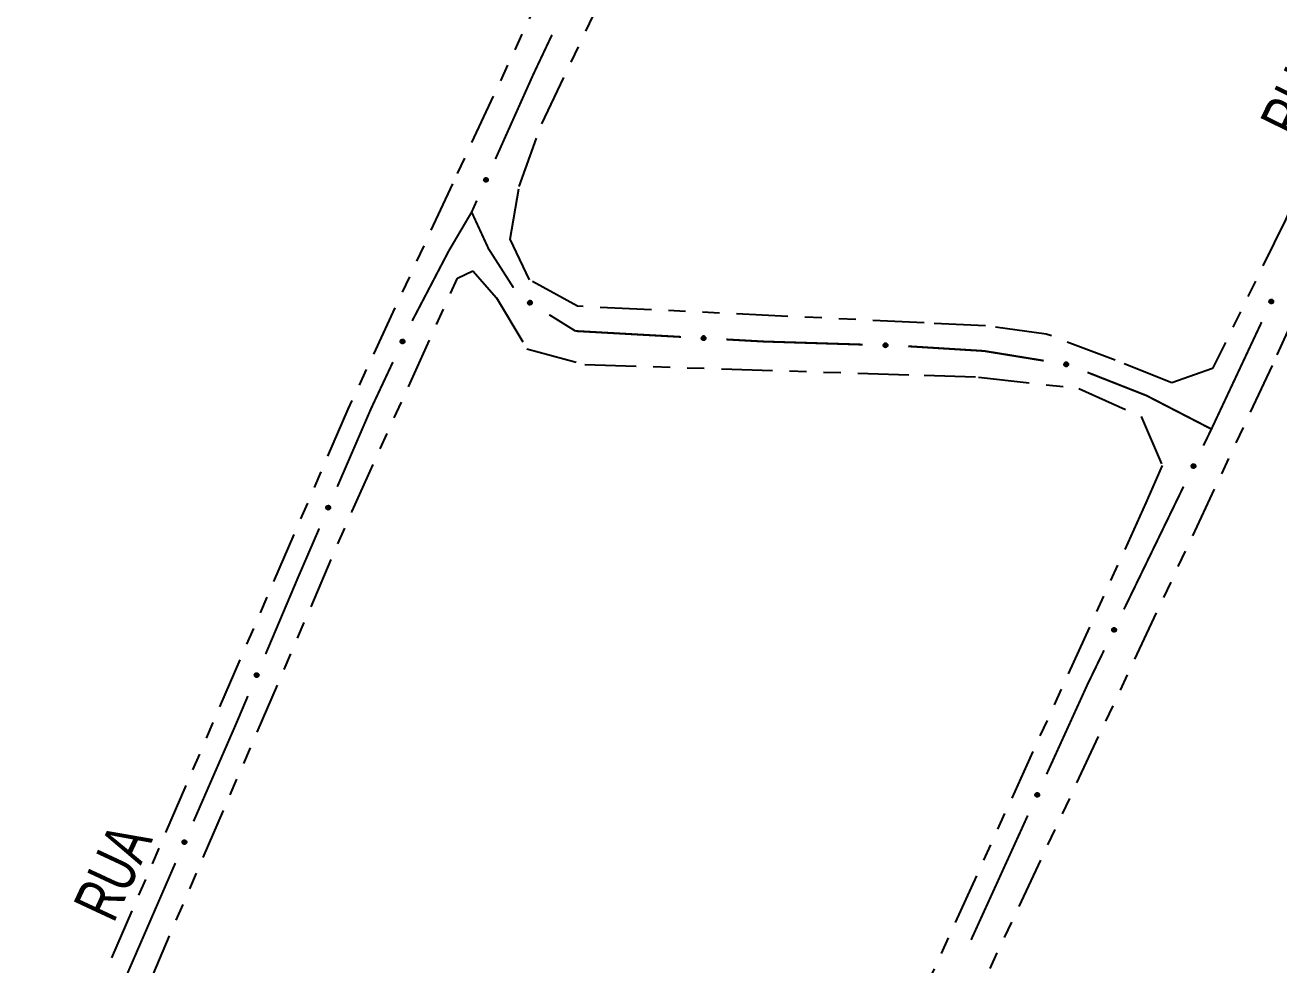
# Model space of a CAD drawing. Extents: x 203665 to 205970, y 4870865 to 4873745.
# Drawn here: x 204326.1 to 204436.3, y 4872309.4 to 4872392 of the extents above; entities that cross this region are included whole.
import ezdxf

# ---------------------------------------------------------------- set-up
doc = ezdxf.new("R2010")
doc.units = 0
doc.header["$LTSCALE"] = 1.5
doc.header["$MEASUREMENT"] = 0
doc.linetypes.add('TRACO_25', pattern=[8, 3, -1, 1, -1, 1, -1])
for name, color, linetype in [('SV-EIXO-RUA-N-PAV', 6, 'CONTINUOUS'), ('SV-RUA-NAO-PAV', 7, 'CONTINUOUS'), ('SV-TXT-RUA-N-PAV', 7, 'CONTINUOUS')]:
    doc.layers.add(name, color=color, linetype=linetype)
doc.styles.add('ARIAL', font='ARIAL.SHX')

msp = doc.modelspace()

# ---------------------------------------------------------------- linework, layer by layer
at = {"layer": 'SV-EIXO-RUA-N-PAV', "const_width": 0.18}
for points in [[(204370.739001, 4872387.697124), (204372.374684, 4872391.155912)], [(204367.397908, 4872380.237196), (204370.6679, 4872387.538371)], [(204370.6679, 4872387.538371), (204370.739001, 4872387.697124)], [(204365.311579, 4872375.578879), (204365.762913, 4872376.586608)], [(204364.856503, 4872374.807261), (204365.311579, 4872375.578879)], [(204365.569161, 4872375.020786), (204365.311579, 4872375.578879)], [(204363.31011, 4872372.185226), (204364.856503, 4872374.807261)], [(204366.795797, 4872372.363075), (204365.569161, 4872375.020786)], [(204362.867042, 4872371.338184), (204363.31011, 4872372.185226)], [(204366.83508, 4872372.301694), (204366.795797, 4872372.363075)], [(204368.991295, 4872368.932609), (204366.83508, 4872372.301694)], [(204360.132975, 4872366.111291), (204362.867042, 4872371.338184)], [(204360.089926, 4872366.019674), (204360.132975, 4872366.111291)], [(204374.436824, 4872365.126972), (204372.132534, 4872366.561056)], [(204434.589003, 4872365.541814), (204430.51318, 4872356.858538)], [(204434.761427, 4872365.911294), (204434.589003, 4872365.541814)], [(204374.722279, 4872365.111071), (204374.436824, 4872365.126972)], [(204383.708345, 4872364.610453), (204374.722279, 4872365.111071)], [(204390.984435, 4872364.205099), (204387.702152, 4872364.387956)], [(204391.69672, 4872364.183016), (204390.984435, 4872364.205099)], [(204399.692877, 4872363.935071), (204391.69672, 4872364.183016)], [(204410.343757, 4872363.375414), (204403.689799, 4872363.786153)], [(204410.672818, 4872363.321942), (204410.343757, 4872363.375414)], [(204415.608081, 4872362.519961), (204410.672818, 4872363.321942)], [(204356.488613, 4872358.355342), (204358.388839, 4872362.399412)], [(204424.63278, 4872359.457456), (204419.451198, 4872361.495545)], [(204425.016666, 4872359.259321), (204424.63278, 4872359.457456)], [(204430.34839, 4872356.507464), (204425.016666, 4872359.259321)], [(204353.498195, 4872351.442709), (204356.27749, 4872357.867312)], [(204356.27749, 4872357.867312), (204356.488613, 4872358.355342)], [(204430.51318, 4872356.858538), (204430.34839, 4872356.507464)], [(204430.34839, 4872356.507464), (204429.644163, 4872355.057233)], [(204427.896889, 4872351.459034), (204422.655069, 4872340.664438)], [(204350.040897, 4872343.450838), (204351.910027, 4872347.771508)], [(204349.926916, 4872343.181607), (204350.040897, 4872343.450838)], [(204347.197901, 4872336.735486), (204349.926916, 4872343.181607)], [(204420.907795, 4872337.066239), (204419.59734, 4872334.36759)], [(204419.470294, 4872334.105962), (204415.857642, 4872326.181433)], [(204419.59734, 4872334.36759), (204419.470294, 4872334.105962)], [(204344.621077, 4872330.648851), (204345.638464, 4872333.051988)], [(204340.865449, 4872322.042203), (204344.464949, 4872330.291057)], [(204344.464949, 4872330.291057), (204344.621077, 4872330.648851)], [(204414.198398, 4872322.541803), (204409.220668, 4872311.622911)], [(204339.014367, 4872317.800141), (204339.265671, 4872318.376045)], [(204334.483319, 4872307.370179), (204338.866282, 4872317.459264)], [(204338.866282, 4872317.459264), (204339.014367, 4872317.800141)]]:
    msp.add_lwpolyline(points, dxfattribs=at)
at = {"layer": 'SV-EIXO-RUA-N-PAV'}
for points in [[(204366.421217, 4872378.325768), (204366.403144, 4872378.371215), (204366.396906, 4872378.413969), (204366.401966, 4872378.451127), (204366.414999, 4872378.482796), (204366.431982, 4872378.513693), (204366.455976, 4872378.541067), (204366.489338, 4872378.565549), (204366.5348, 4872378.583998), (204366.579018, 4872378.58751), (204366.615713, 4872378.584499), (204366.649518, 4872378.57281), (204366.679256, 4872378.555809), (204366.706866, 4872378.529944), (204366.731346, 4872378.495893), (204366.748791, 4872378.44973), (204366.75462, 4872378.407773), (204366.748782, 4872378.371961), (204366.736816, 4872378.33805), (204366.7191, 4872378.306714), (204366.695391, 4872378.279979), (204366.661063, 4872378.255393), (204366.615272, 4872378.238779), (204366.57349, 4872378.232488), (204366.537606, 4872378.237821), (204366.504485, 4872378.250354), (204366.473289, 4872378.267011), (204366.444768, 4872378.289985), (204366.421217, 4872378.325768)], [(204370.498343, 4872367.448445), (204370.45087, 4872367.436683), (204370.407664, 4872367.436281), (204370.371531, 4872367.446318), (204370.341915, 4872367.463514), (204370.313598, 4872367.484518), (204370.28972, 4872367.511993), (204370.269972, 4872367.548358), (204370.257839, 4872367.595897), (204370.260337, 4872367.640184), (204370.268282, 4872367.676134), (204370.284434, 4872367.708049), (204370.305299, 4872367.735216), (204370.334659, 4872367.759075), (204370.371707, 4872367.778727), (204370.419805, 4872367.789771), (204370.462165, 4872367.789874), (204370.496859, 4872367.779248), (204370.528841, 4872367.762806), (204370.557494, 4872367.741017), (204370.580778, 4872367.713911), (204370.600497, 4872367.676574), (204370.610768, 4872367.628957), (204370.611353, 4872367.586709), (204370.601217, 4872367.551875), (204370.584321, 4872367.520753), (204370.5636, 4872367.492095), (204370.53698, 4872367.466942), (204370.498343, 4872367.448445)], [(204435.767712, 4872367.807309), (204435.785075, 4872367.761587), (204435.790649, 4872367.71874), (204435.785012, 4872367.681666), (204435.771488, 4872367.650203), (204435.754027, 4872367.619574), (204435.72961, 4872367.592577), (204435.695872, 4872367.568616), (204435.650128, 4872367.550876), (204435.605861, 4872367.548051), (204435.569218, 4872367.551633), (204435.535598, 4872367.563846), (204435.506127, 4872367.581307), (204435.478923, 4872367.607597), (204435.454975, 4872367.642025), (204435.43825, 4872367.688453), (204435.433074, 4872367.730496), (204435.439468, 4872367.766213), (204435.45196, 4872367.799934), (204435.470161, 4872367.830991), (204435.494282, 4872367.857354), (204435.528988, 4872367.881403), (204435.575032, 4872367.897304), (204435.616906, 4872367.902945), (204435.652704, 4872367.897054), (204435.685625, 4872367.884008), (204435.716559, 4872367.866869), (204435.744719, 4872367.843453), (204435.767712, 4872367.807309)], [(204385.842584, 4872364.381303), (204385.806596, 4872364.348183), (204385.768893, 4872364.327078), (204385.732381, 4872364.318525), (204385.698146, 4872364.319381), (204385.66322, 4872364.324201), (204385.629079, 4872364.33683), (204385.594292, 4872364.359239), (204385.560815, 4872364.395107), (204385.541733, 4872364.43515), (204385.531433, 4872364.470498), (204385.53027, 4872364.506248), (204385.535521, 4872364.540098), (204385.549812, 4872364.575128), (204385.572866, 4872364.61016), (204385.609747, 4872364.642949), (204385.646851, 4872364.663387), (204385.682385, 4872364.670732), (204385.718333, 4872364.671673), (204385.75393, 4872364.666325), (204385.787372, 4872364.653735), (204385.822602, 4872364.63046), (204385.854482, 4872364.593629), (204385.875289, 4872364.556855), (204385.883131, 4872364.521434), (204385.883261, 4872364.486022), (204385.878853, 4872364.450933), (204385.867587, 4872364.416086), (204385.842584, 4872364.381303)], [(204359.078649, 4872364.126317), (204359.061406, 4872364.172085), (204359.055945, 4872364.214946), (204359.06168, 4872364.252006), (204359.075287, 4872364.283433), (204359.092828, 4872364.314016), (204359.117317, 4872364.340949), (204359.151117, 4872364.36482), (204359.196908, 4872364.38244), (204359.241183, 4872364.385148), (204359.277816, 4872364.38147), (204359.311403, 4872364.369168), (204359.340828, 4872364.35163), (204359.367963, 4872364.325267), (204359.39182, 4872364.290777), (204359.408423, 4872364.244305), (204359.413488, 4872364.202248), (204359.407, 4872364.166548), (204359.394419, 4872364.13286), (204359.376136, 4872364.101851), (204359.351945, 4872364.075552), (204359.317176, 4872364.051594), (204359.27109, 4872364.035815), (204359.229202, 4872364.030284), (204359.19342, 4872364.036269), (204359.160533, 4872364.049402), (204359.129644, 4872364.066623), (204359.101546, 4872364.090112), (204359.078649, 4872364.126317)], [(204401.832116, 4872363.758604), (204401.796956, 4872363.724607), (204401.759785, 4872363.702579), (204401.723495, 4872363.693129), (204401.689249, 4872363.69314), (204401.654214, 4872363.697098), (204401.619773, 4872363.708881), (204401.584444, 4872363.730426), (204401.550093, 4872363.765458), (204401.53003, 4872363.805019), (204401.518861, 4872363.840102), (204401.516817, 4872363.875812), (204401.521232, 4872363.909782), (204401.534655, 4872363.945153), (204401.556839, 4872363.980742), (204401.5929, 4872364.014431), (204401.629489, 4872364.035777), (204401.664831, 4872364.043995), (204401.700745, 4872364.045823), (204401.736463, 4872364.041354), (204401.770205, 4872364.029593), (204401.805998, 4872364.007193), (204401.838777, 4872363.971159), (204401.860484, 4872363.934909), (204401.869197, 4872363.899692), (204401.8702, 4872363.864294), (204401.866658, 4872363.829107), (204401.856254, 4872363.793993), (204401.832116, 4872363.758604)], [(204417.706351, 4872362.067468), (204417.667077, 4872362.03832), (204417.627363, 4872362.021299), (204417.590153, 4872362.016637), (204417.556198, 4872362.021091), (204417.521973, 4872362.029561), (204417.489352, 4872362.045712), (204417.457116, 4872362.071658), (204417.4276, 4872362.11085), (204417.412838, 4872362.152679), (204417.406316, 4872362.188915), (204417.408921, 4872362.224589), (204417.417706, 4872362.257698), (204417.435604, 4872362.291029), (204417.462217, 4872362.32344), (204417.502344, 4872362.352166), (204417.541393, 4872362.368585), (204417.577502, 4872362.372149), (204417.61335, 4872362.369303), (204417.648187, 4872362.360238), (204417.680117, 4872362.344198), (204417.712702, 4872362.317344), (204417.74053, 4872362.277363), (204417.75735, 4872362.238603), (204417.761421, 4872362.202554), (204417.757824, 4872362.167325), (204417.749747, 4872362.132894), (204417.734876, 4872362.099426), (204417.706351, 4872362.067468)], [(204428.932311, 4872353.339296), (204428.948967, 4872353.293312), (204428.953879, 4872353.250384), (204428.947671, 4872353.213401), (204428.933663, 4872353.182151), (204428.915731, 4872353.151794), (204428.8909, 4872353.125177), (204428.856797, 4872353.10174), (204428.810785, 4872353.084708), (204428.766479, 4872353.082566), (204428.729895, 4872353.086713), (204428.696469, 4872353.099444), (204428.667271, 4872353.117357), (204428.640475, 4872353.144065), (204428.617061, 4872353.178857), (204428.601055, 4872353.225538), (204428.596528, 4872353.267656), (204428.603472, 4872353.30327), (204428.616483, 4872353.336795), (204428.635161, 4872353.367567), (204428.659687, 4872353.393554), (204428.69476, 4872353.417065), (204428.741043, 4872353.432253), (204428.783, 4872353.437248), (204428.818702, 4872353.430805), (204428.851418, 4872353.417253), (204428.882084, 4872353.399638), (204428.909879, 4872353.375791), (204428.932311, 4872353.339296)], [(204352.546032, 4872349.518945), (204352.52738, 4872349.564157), (204352.520594, 4872349.606829), (204352.525179, 4872349.644048), (204352.537806, 4872349.675881), (204352.554392, 4872349.706993), (204352.578035, 4872349.734671), (204352.61108, 4872349.759578), (204352.656303, 4872349.778607), (204352.700473, 4872349.782685), (204352.737202, 4872349.780143), (204352.771154, 4872349.768887), (204352.801108, 4872349.752268), (204352.829046, 4872349.726759), (204352.85396, 4872349.693024), (204352.871994, 4872349.647088), (204352.878359, 4872349.605208), (204352.872979, 4872349.569324), (204352.861448, 4872349.535263), (204352.844134, 4872349.503703), (204352.820769, 4872349.476668), (204352.786758, 4872349.451644), (204352.741183, 4872349.434446), (204352.699486, 4872349.42762), (204352.663536, 4872349.432495), (204352.630258, 4872349.444603), (204352.598851, 4872349.460859), (204352.570039, 4872349.483467), (204352.546032, 4872349.518945)], [(204421.943217, 4872338.946501), (204421.959873, 4872338.900516), (204421.964785, 4872338.857588), (204421.958576, 4872338.820605), (204421.944569, 4872338.789355), (204421.926637, 4872338.758999), (204421.901806, 4872338.732382), (204421.867703, 4872338.708944), (204421.821691, 4872338.691912), (204421.777385, 4872338.689771), (204421.740801, 4872338.693918), (204421.707374, 4872338.706648), (204421.678176, 4872338.724562), (204421.651381, 4872338.751269), (204421.627967, 4872338.786062), (204421.611961, 4872338.832743), (204421.607434, 4872338.874861), (204421.614378, 4872338.910475), (204421.627389, 4872338.943999), (204421.646067, 4872338.974771), (204421.670593, 4872339.000759), (204421.705666, 4872339.02427), (204421.751949, 4872339.039458), (204421.793906, 4872339.044452), (204421.829608, 4872339.03801), (204421.862324, 4872339.024457), (204421.89299, 4872339.006842), (204421.920785, 4872338.982995), (204421.943217, 4872338.946501)], [(204346.260797, 4872334.804341), (204346.241792, 4872334.849406), (204346.234674, 4872334.892024), (204346.238967, 4872334.929277), (204346.251345, 4872334.961208), (204346.267688, 4872334.992449), (204346.291113, 4872335.020311), (204346.323963, 4872335.045475), (204346.369036, 4872335.064857), (204346.413172, 4872335.06928), (204346.449921, 4872335.067024), (204346.48396, 4872335.056035), (204346.514042, 4872335.03965), (204346.542179, 4872335.01436), (204346.567356, 4872334.980821), (204346.585748, 4872334.935027), (204346.59244, 4872334.893198), (204346.587341, 4872334.857273), (204346.576076, 4872334.823123), (204346.559009, 4872334.791429), (204346.535856, 4872334.764212), (204346.502042, 4872334.738924), (204346.456603, 4872334.721369), (204346.41496, 4872334.714218), (204346.378973, 4872334.718812), (204346.345602, 4872334.730659), (204346.314068, 4872334.74667), (204346.28508, 4872334.769052), (204346.260797, 4872334.804341)], [(204415.187783, 4872324.446691), (204415.205553, 4872324.401125), (204415.211507, 4872324.35833), (204415.2062, 4872324.321207), (204415.192956, 4872324.289625), (204415.175769, 4872324.258841), (204415.151592, 4872324.231628), (204415.118069, 4872324.207369), (204415.072485, 4872324.189222), (204415.028244, 4872324.186004), (204414.991571, 4872324.18926), (204414.957844, 4872324.201173), (204414.928219, 4872324.218372), (204414.900782, 4872324.244419), (204414.876529, 4872324.278632), (204414.859392, 4872324.32491), (204414.853842, 4872324.366906), (204414.859918, 4872324.402678), (204414.87211, 4872324.436509), (204414.890034, 4872324.467726), (204414.91392, 4872324.494302), (204414.948411, 4872324.518659), (204414.994311, 4872324.534969), (204415.036134, 4872324.540982), (204415.071982, 4872324.53541), (204415.105018, 4872324.522657), (204415.136103, 4872324.505793), (204415.16447, 4872324.48263), (204415.187783, 4872324.446691)], [(204339.907203, 4872320.121461), (204339.888694, 4872320.166732), (204339.882044, 4872320.209425), (204339.886746, 4872320.24663), (204339.899474, 4872320.278423), (204339.916158, 4872320.309482), (204339.939888, 4872320.337085), (204339.973012, 4872320.361887), (204340.018295, 4872320.380773), (204340.062477, 4872320.384711), (204340.099199, 4872320.382053), (204340.133115, 4872320.37069), (204340.163016, 4872320.353976), (204340.190873, 4872320.328378), (204340.21568, 4872320.294565), (204340.233569, 4872320.248572), (204340.239801, 4872320.206672), (204340.234308, 4872320.170806), (204340.222669, 4872320.136781), (204340.205255, 4872320.105276), (204340.181805, 4872320.078315), (204340.147715, 4872320.053399), (204340.102086, 4872320.036345), (204340.060367, 4872320.029651), (204340.024433, 4872320.034639), (204339.991193, 4872320.046853), (204339.959838, 4872320.063208), (204339.931097, 4872320.085907), (204339.907203, 4872320.121461)]]:
    msp.add_lwpolyline(points, close=True, dxfattribs=at)
for points in [[(204366.396906, 4872378.413969), (204366.431982, 4872378.513693)], [(204366.399483, 4872378.395572), (204366.441261, 4872378.518898)], [(204366.403144, 4872378.371215), (204366.455976, 4872378.541067)], [(204366.412379, 4872378.350923), (204366.470019, 4872378.546386)], [(204366.421217, 4872378.325768), (204366.489338, 4872378.565549)], [(204366.434977, 4872378.307909), (204366.512345, 4872378.570788)], [(204366.444768, 4872378.289985), (204366.5348, 4872378.583998)], [(204366.461091, 4872378.282757), (204366.554633, 4872378.581751)], [(204366.473289, 4872378.267011), (204366.579018, 4872378.58751)], [(204366.489435, 4872378.262587), (204366.593705, 4872378.582193)], [(204366.504485, 4872378.250354), (204366.615713, 4872378.584499)], [(204366.522501, 4872378.246282), (204366.634281, 4872378.575981)], [(204366.537606, 4872378.237821), (204366.649518, 4872378.57281)], [(204366.557669, 4872378.238007), (204366.663611, 4872378.56135)], [(204366.57349, 4872378.232488), (204366.679256, 4872378.555809)], [(204366.596182, 4872378.237205), (204366.692086, 4872378.538131)], [(204366.615272, 4872378.238779), (204366.706866, 4872378.529944)], [(204366.638341, 4872378.251216), (204366.718329, 4872378.509931)], [(204366.661063, 4872378.255393), (204366.731346, 4872378.495893)], [(204366.678306, 4872378.273685), (204366.737321, 4872378.465542)], [(204366.695391, 4872378.279979), (204366.748791, 4872378.44973)], [(204366.708439, 4872378.297567), (204366.74953, 4872378.422696)], [(204366.7191, 4872378.306714), (204366.75462, 4872378.407773)], [(204370.600497, 4872367.676574), (204370.371707, 4872367.778727)], [(204370.584705, 4872367.696132), (204370.402588, 4872367.780544)], [(204370.580778, 4872367.713911), (204370.419805, 4872367.789771)], [(204370.565115, 4872367.729217), (204370.446691, 4872367.786848)], [(204370.557494, 4872367.741017), (204370.462165, 4872367.789874)], [(204435.470161, 4872367.830991), (204435.433074, 4872367.730496)], [(204435.480962, 4872367.839971), (204435.437932, 4872367.715496)], [(204435.494282, 4872367.857354), (204435.43825, 4872367.688453)], [(204435.511463, 4872367.863382), (204435.449472, 4872367.672465)], [(204435.528988, 4872367.881403), (204435.454975, 4872367.642025)], [(204435.551773, 4872367.885227), (204435.467773, 4872367.627786)], [(204435.575032, 4872367.897304), (204435.478923, 4872367.607597)], [(204435.594144, 4872367.898581), (204435.493575, 4872367.599182)], [(204435.616906, 4872367.902945), (204435.506127, 4872367.581307)], [(204435.63264, 4872367.89718), (204435.521684, 4872367.575523)], [(204435.652704, 4872367.897054), (204435.535598, 4872367.563846)], [(204435.667675, 4872367.888359), (204435.550784, 4872367.560438)], [(204435.685625, 4872367.884008), (204435.569218, 4872367.551633)], [(204435.700483, 4872367.871543), (204435.591259, 4872367.553596)], [(204435.716559, 4872367.866869), (204435.605861, 4872367.548051)], [(204435.728511, 4872367.850934), (204435.630332, 4872367.553431)], [(204435.744719, 4872367.843453), (204435.650128, 4872367.550876)], [(204435.75423, 4872367.82538), (204435.672786, 4872367.563735)], [(204435.767712, 4872367.807309), (204435.695872, 4872367.568616)], [(204435.776158, 4872367.78202), (204435.715486, 4872367.587476)], [(204370.53698, 4872367.466942), (204370.257839, 4872367.595897)], [(204370.5636, 4872367.492095), (204370.260337, 4872367.640184)], [(204370.546349, 4872367.482138), (204370.262747, 4872367.615244)], [(204370.570166, 4872367.507495), (204370.267591, 4872367.654017)], [(204370.517898, 4872367.459664), (204370.267892, 4872367.571862)], [(204370.584321, 4872367.520753), (204370.268282, 4872367.676134)], [(204370.498343, 4872367.448445), (204370.269972, 4872367.548358)], [(204370.590791, 4872367.538053), (204370.279232, 4872367.693381)], [(204370.601217, 4872367.551875), (204370.284434, 4872367.708049)], [(204370.472223, 4872367.443088), (204370.286347, 4872367.526625)], [(204370.45087, 4872367.436683), (204370.28972, 4872367.511993)], [(204370.603745, 4872367.571779), (204370.297694, 4872367.720464)], [(204370.611353, 4872367.586709), (204370.305299, 4872367.735216)], [(204370.426241, 4872367.436347), (204370.309696, 4872367.494415)], [(204370.407664, 4872367.436281), (204370.313598, 4872367.484518)], [(204370.609747, 4872367.60983), (204370.324549, 4872367.745537)], [(204370.610768, 4872367.628957), (204370.334659, 4872367.759075)], [(204370.601564, 4872367.653496), (204370.356038, 4872367.767727)], [(204435.785075, 4872367.761587), (204435.72961, 4872367.592577)], [(204435.788358, 4872367.737176), (204435.744668, 4872367.614514)], [(204435.790649, 4872367.71874), (204435.754027, 4872367.619574)], [(204385.883131, 4872364.521434), (204385.53027, 4872364.506248)], [(204385.883261, 4872364.486022), (204385.531433, 4872364.470498)], [(204385.880626, 4872364.504303), (204385.532753, 4872364.490884)], [(204385.875289, 4872364.556855), (204385.535521, 4872364.540098)], [(204385.875788, 4872364.540106), (204385.535937, 4872364.523506)], [(204385.862775, 4872364.576363), (204385.547447, 4872364.558398)], [(204385.854482, 4872364.593629), (204385.549812, 4872364.575128)], [(204385.834623, 4872364.610731), (204385.564407, 4872364.592985)], [(204385.822602, 4872364.63046), (204385.572866, 4872364.61016)], [(204385.799356, 4872364.640028), (204385.599078, 4872364.626586)], [(204385.787372, 4872364.653735), (204385.609747, 4872364.642949)], [(204385.766283, 4872364.659637), (204385.634732, 4872364.653299)], [(204385.75393, 4872364.666325), (204385.646851, 4872364.663387)], [(204359.055945, 4872364.214946), (204359.092828, 4872364.314016)], [(204359.058188, 4872364.196505), (204359.102201, 4872364.319051)], [(204359.061406, 4872364.172085), (204359.117317, 4872364.340949)], [(204359.07027, 4872364.151629), (204359.131453, 4872364.346012)], [(204359.078649, 4872364.126317), (204359.151117, 4872364.36482)], [(204359.092083, 4872364.108211), (204359.174216, 4872364.36964)], [(204359.101546, 4872364.090112), (204359.196908, 4872364.38244)], [(204359.117735, 4872364.082589), (204359.216697, 4872364.379833)], [(204359.129644, 4872364.066623), (204359.241183, 4872364.385148)], [(204359.145708, 4872364.061906), (204359.25577, 4872364.379565)], [(204359.160533, 4872364.049402), (204359.277816, 4872364.38147)], [(204359.178472, 4872364.045004), (204359.296227, 4872364.372616)], [(204359.19342, 4872364.036269), (204359.311403, 4872364.369168)], [(204359.213483, 4872364.036091), (204359.325286, 4872364.357454)], [(204359.229202, 4872364.030284), (204359.340828, 4872364.35163)], [(204359.251976, 4872364.034588), (204359.353333, 4872364.333722)], [(204359.27109, 4872364.035815), (204359.367963, 4872364.325267)], [(204359.294382, 4872364.047831), (204359.37906, 4872364.305049)], [(204359.317176, 4872364.051594), (204359.39182, 4872364.290777)], [(204359.334749, 4872364.069569), (204359.397242, 4872364.260322)], [(204359.351945, 4872364.075552), (204359.408423, 4872364.244305)], [(204359.365311, 4872364.0929), (204359.40867, 4872364.217261)], [(204359.376136, 4872364.101851), (204359.413488, 4872364.202248)], [(204385.877215, 4872364.467594), (204385.541451, 4872364.450767)], [(204385.878853, 4872364.450933), (204385.541733, 4872364.43515)], [(204385.868505, 4872364.433913), (204385.555826, 4872364.414434)], [(204385.867587, 4872364.416086), (204385.560815, 4872364.395107)], [(204385.854346, 4872364.400536), (204385.581177, 4872364.378855)], [(204385.842584, 4872364.381303), (204385.594292, 4872364.359239)], [(204385.822248, 4872364.364059), (204385.619093, 4872364.348044)], [(204385.806596, 4872364.348183), (204385.629079, 4872364.33683)], [(204385.785155, 4872364.336059), (204385.655043, 4872364.331008)], [(204385.768893, 4872364.327078), (204385.66322, 4872364.324201)], [(204401.869197, 4872363.899692), (204401.516817, 4872363.875812)], [(204401.8702, 4872363.864294), (204401.518861, 4872363.840102)], [(204401.867115, 4872363.882505), (204401.519678, 4872363.860514)], [(204401.860484, 4872363.934909), (204401.521232, 4872363.909782)], [(204401.861395, 4872363.918177), (204401.522057, 4872363.893205)], [(204401.864609, 4872363.845723), (204401.529362, 4872363.820624)], [(204401.866658, 4872363.829107), (204401.53003, 4872363.805019)], [(204401.847492, 4872363.954103), (204401.532703, 4872363.928369)], [(204401.838777, 4872363.971159), (204401.534655, 4872363.945153)], [(204401.856733, 4872363.811838), (204401.544629, 4872363.784656)], [(204401.818502, 4872363.987766), (204401.548805, 4872363.963364)], [(204401.856254, 4872363.793993), (204401.550093, 4872363.765458)], [(204401.805998, 4872364.007193), (204401.556839, 4872363.980742)], [(204401.843401, 4872363.778122), (204401.570849, 4872363.749713)], [(204401.782524, 4872364.016185), (204401.582638, 4872363.99781)], [(204401.832116, 4872363.758604), (204401.584444, 4872363.730426)], [(204401.770205, 4872364.029593), (204401.5929, 4872364.014431)], [(204401.812211, 4872363.740864), (204401.609513, 4872363.719845)], [(204401.748977, 4872364.034973), (204401.617623, 4872364.025394)], [(204401.796956, 4872363.724607), (204401.619773, 4872363.708881)], [(204401.736463, 4872364.041354), (204401.629489, 4872364.035777)], [(204401.775821, 4872363.711958), (204401.645873, 4872363.703701)], [(204401.759785, 4872363.702579), (204401.654214, 4872363.697098)], [(204417.746958, 4872362.25932), (204417.431491, 4872362.274641)], [(204417.74053, 4872362.277363), (204417.435604, 4872362.291029)], [(204417.72258, 4872362.29646), (204417.451997, 4872362.307251)], [(204417.712702, 4872362.317344), (204417.462217, 4872362.32344)], [(204417.690593, 4872362.329306), (204417.490012, 4872362.337017)], [(204417.680117, 4872362.344198), (204417.502344, 4872362.352166)], [(204417.659766, 4872362.352287), (204417.52828, 4872362.359829)], [(204417.648187, 4872362.360238), (204417.541393, 4872362.368585)], [(204417.757824, 4872362.167325), (204417.406316, 4872362.188915)], [(204417.761421, 4872362.202554), (204417.408921, 4872362.224589)], [(204417.757127, 4872362.185782), (204417.409773, 4872362.209049)], [(204417.749747, 4872362.132894), (204417.412838, 4872362.152679)], [(204417.749871, 4872362.149636), (204417.414201, 4872362.168239)], [(204417.756083, 4872362.221894), (204417.416373, 4872362.241155)], [(204417.75735, 4872362.238603), (204417.417706, 4872362.257698)], [(204417.737665, 4872362.117059), (204417.424673, 4872362.130595)], [(204417.734876, 4872362.099426), (204417.4276, 4872362.11085)], [(204417.720072, 4872362.085357), (204417.446138, 4872362.092546)], [(204417.706351, 4872362.067468), (204417.457116, 4872362.071658)], [(204417.684313, 4872362.05246), (204417.480601, 4872362.057915)], [(204417.667077, 4872362.03832), (204417.489352, 4872362.045712)], [(204417.64448, 4872362.02852), (204417.514559, 4872362.03719)], [(204417.627363, 4872362.021299), (204417.521973, 4872362.029561)], [(204428.635161, 4872353.367567), (204428.596528, 4872353.267656)], [(204428.659687, 4872353.393554), (204428.601055, 4872353.225538)], [(204428.6461, 4872353.376379), (204428.601154, 4872353.252583)], [(204428.676958, 4872353.399317), (204428.612029, 4872353.209379)], [(204428.69476, 4872353.417065), (204428.617061, 4872353.178857)], [(204428.7176, 4872353.420537), (204428.629638, 4872353.164423)], [(204428.741043, 4872353.432253), (204428.640475, 4872353.144065)], [(204428.760172, 4872353.433236), (204428.654995, 4872353.135424)], [(204428.783, 4872353.437248), (204428.667271, 4872353.117357)], [(204428.798643, 4872353.431241), (204428.682737, 4872353.111334)], [(204428.818702, 4872353.430805), (204428.696469, 4872353.099444)], [(204428.833537, 4872353.421881), (204428.7116, 4872353.095802)], [(204428.851418, 4872353.417253), (204428.729895, 4872353.086713)], [(204428.866082, 4872353.40456), (204428.751964, 4872353.088336)], [(204428.882084, 4872353.399638), (204428.766479, 4872353.082566)], [(204428.893788, 4872353.383521), (204428.791031, 4872353.087568)], [(204428.909879, 4872353.375791), (204428.810785, 4872353.084708)], [(204428.91911, 4872353.357573), (204428.833638, 4872353.097216)], [(204428.932311, 4872353.339296), (204428.856797, 4872353.10174)], [(204428.940366, 4872353.31388), (204428.8767, 4872353.120295)], [(204428.948967, 4872353.293312), (204428.8909, 4872353.125177)], [(204428.951873, 4872353.268853), (204428.906295, 4872353.14688)], [(204428.953879, 4872353.250384), (204428.915731, 4872353.151794)], [(204352.520594, 4872349.606829), (204352.554392, 4872349.706993)], [(204352.523407, 4872349.588466), (204352.563604, 4872349.712316)], [(204352.52738, 4872349.564157), (204352.578035, 4872349.734671)], [(204352.536873, 4872349.543985), (204352.592008, 4872349.74017)], [(204352.546032, 4872349.518945), (204352.61108, 4872349.759578)], [(204352.56002, 4872349.501264), (204352.634019, 4872349.765111)], [(204352.570039, 4872349.483467), (204352.656303, 4872349.778607)], [(204352.586453, 4872349.476448), (204352.676163, 4872349.776614)], [(204352.598851, 4872349.460859), (204352.700473, 4872349.782685)], [(204352.615053, 4872349.456642), (204352.715226, 4872349.777556)], [(204352.630258, 4872349.444603), (204352.737202, 4872349.780143)], [(204352.648325, 4872349.440762), (204352.755878, 4872349.771864)], [(204352.663536, 4872349.432495), (204352.771154, 4872349.768887)], [(204352.683595, 4872349.432937), (204352.785393, 4872349.757609)], [(204352.699486, 4872349.42762), (204352.801108, 4872349.752268)], [(204352.722116, 4872349.432627), (204352.814162, 4872349.734756)], [(204352.741183, 4872349.434446), (204352.829046, 4872349.726759)], [(204352.764091, 4872349.447177), (204352.840764, 4872349.706894)], [(204352.786758, 4872349.451644), (204352.85396, 4872349.693024)], [(204352.803766, 4872349.470155), (204352.860323, 4872349.662751)], [(204352.820769, 4872349.476668), (204352.871994, 4872349.647088)], [(204352.833591, 4872349.494421), (204352.873078, 4872349.620065)], [(204352.844134, 4872349.503703), (204352.878359, 4872349.605208)], [(204421.646067, 4872338.974771), (204421.607434, 4872338.874861)], [(204421.670593, 4872339.000759), (204421.611961, 4872338.832743)], [(204421.657006, 4872338.983583), (204421.61206, 4872338.859787)], [(204421.687864, 4872339.006521), (204421.622935, 4872338.816584)], [(204421.705666, 4872339.02427), (204421.627967, 4872338.786062)], [(204421.728506, 4872339.027741), (204421.640544, 4872338.771627)], [(204421.751949, 4872339.039458), (204421.651381, 4872338.751269)], [(204421.771078, 4872339.04044), (204421.665901, 4872338.742628)], [(204421.793906, 4872339.044452), (204421.678176, 4872338.724562)], [(204421.809549, 4872339.038445), (204421.693643, 4872338.718539)], [(204421.829608, 4872339.03801), (204421.707374, 4872338.706648)], [(204421.844443, 4872339.029085), (204421.722505, 4872338.703006)], [(204421.862324, 4872339.024457), (204421.740801, 4872338.693918)], [(204421.876988, 4872339.011764), (204421.76287, 4872338.69554)], [(204421.89299, 4872339.006842), (204421.777385, 4872338.689771)], [(204421.904694, 4872338.990726), (204421.801937, 4872338.694773)], [(204421.920785, 4872338.982995), (204421.821691, 4872338.691912)], [(204421.930016, 4872338.964777), (204421.844544, 4872338.70442)], [(204421.943217, 4872338.946501), (204421.867703, 4872338.708944)], [(204421.951272, 4872338.921084), (204421.887606, 4872338.7275)], [(204421.959873, 4872338.900516), (204421.901806, 4872338.732382)], [(204421.962779, 4872338.876057), (204421.917201, 4872338.754084)], [(204421.964785, 4872338.857588), (204421.926637, 4872338.758999)], [(204346.234674, 4872334.892024), (204346.267688, 4872334.992449)], [(204346.237629, 4872334.873683), (204346.276858, 4872334.997843)], [(204346.241792, 4872334.849406), (204346.291113, 4872335.020311)], [(204346.251442, 4872334.829309), (204346.305043, 4872335.025919)], [(204346.260797, 4872334.804341), (204346.323963, 4872335.045475)], [(204346.274922, 4872334.78677), (204346.346858, 4872335.051187)], [(204346.28508, 4872334.769052), (204346.369036, 4872335.064857)], [(204346.301549, 4872334.762161), (204346.388911, 4872335.063019)], [(204346.314068, 4872334.74667), (204346.413172, 4872335.06928)], [(204346.330303, 4872334.742579), (204346.427965, 4872335.064266)], [(204346.345602, 4872334.730659), (204346.449921, 4872335.067024)], [(204346.363698, 4872334.72696), (204346.468661, 4872335.058892)], [(204346.378973, 4872334.718812), (204346.48396, 4872335.056035)], [(204346.399028, 4872334.719411), (204346.498286, 4872335.044868)], [(204346.41496, 4872334.714218), (204346.514042, 4872335.03965)], [(204346.43755, 4872334.719402), (204346.527233, 4872335.022241)], [(204346.456603, 4872334.721369), (204346.542179, 4872335.01436)], [(204346.479411, 4872334.734279), (204346.554052, 4872334.994587)], [(204346.502042, 4872334.738924), (204346.567356, 4872334.980821)], [(204346.518905, 4872334.757566), (204346.573955, 4872334.950599)], [(204346.535856, 4872334.764212), (204346.585748, 4872334.935027)], [(204346.548539, 4872334.782065), (204346.587043, 4872334.908013)], [(204346.559009, 4872334.791429), (204346.59244, 4872334.893198)], [(204414.890034, 4872324.467726), (204414.853842, 4872324.366906)], [(204414.900755, 4872324.476802), (204414.858833, 4872324.351949)], [(204414.91392, 4872324.494302), (204414.859392, 4872324.32491)], [(204414.931046, 4872324.500483), (204414.870756, 4872324.309023)], [(204414.948411, 4872324.518659), (204414.876529, 4872324.278632)], [(204414.97116, 4872324.522686), (204414.889453, 4872324.264508)], [(204414.994311, 4872324.534969), (204414.900782, 4872324.244419)], [(204415.013411, 4872324.536416), (204414.915508, 4872324.236134)], [(204415.036134, 4872324.540982), (204414.928219, 4872324.218372)], [(204415.051918, 4872324.535357), (204414.943827, 4872324.212727)], [(204415.071982, 4872324.53541), (204414.957844, 4872324.201173)], [(204415.08703, 4872324.526849), (204414.973059, 4872324.197901)], [(204415.105018, 4872324.522657), (204414.991571, 4872324.18926)], [(204415.119987, 4872324.510325), (204415.013593, 4872324.191419)], [(204415.136103, 4872324.505793), (204415.028244, 4872324.186004)], [(204415.148196, 4872324.489966), (204415.052667, 4872324.191601)], [(204415.16447, 4872324.48263), (204415.072485, 4872324.189222)], [(204415.174142, 4872324.464641), (204415.095027, 4872324.202283)], [(204415.187783, 4872324.446691), (204415.118069, 4872324.207369)], [(204415.196454, 4872324.421478), (204415.137515, 4872324.226402)], [(204415.205553, 4872324.401125), (204415.151592, 4872324.231628)], [(204415.209052, 4872324.376744), (204415.166455, 4872324.253699)], [(204415.211507, 4872324.35833), (204415.175769, 4872324.258841)], [(204339.931097, 4872320.085907), (204340.018295, 4872320.380773)], [(204339.947489, 4872320.078837), (204340.038149, 4872320.378717)], [(204339.959838, 4872320.063208), (204340.062477, 4872320.384711)], [(204339.976026, 4872320.05894), (204340.077214, 4872320.379536)], [(204339.991193, 4872320.046853), (204340.099199, 4872320.382053)], [(204339.882044, 4872320.209425), (204339.916158, 4872320.309482)], [(204339.884798, 4872320.191053), (204339.925387, 4872320.314775)], [(204339.888694, 4872320.166732), (204339.939888, 4872320.337085)], [(204339.898123, 4872320.14653), (204339.953879, 4872320.342539)], [(204339.907203, 4872320.121461), (204339.973012, 4872320.361887)], [(204339.921135, 4872320.103736), (204339.995968, 4872320.367347)], [(204340.009248, 4872320.042955), (204340.117849, 4872320.373714)], [(204340.024433, 4872320.034639), (204340.133115, 4872320.37069)], [(204340.044493, 4872320.035019), (204340.147318, 4872320.359366)], [(204340.060367, 4872320.029651), (204340.163016, 4872320.353976)], [(204340.083013, 4872320.034587), (204340.176015, 4872320.336423)], [(204340.102086, 4872320.036345), (204340.190873, 4872320.328378)], [(204340.125034, 4872320.049003), (204340.202528, 4872320.308477)], [(204340.147715, 4872320.053399), (204340.21568, 4872320.294565)], [(204340.164782, 4872320.071856), (204340.221947, 4872320.264272)], [(204340.181805, 4872320.078315), (204340.233569, 4872320.248572)], [(204340.194683, 4872320.096027), (204340.234567, 4872320.221546)], [(204340.205255, 4872320.105276), (204340.239801, 4872320.206672)]]:
    msp.add_lwpolyline(points, dxfattribs=at)
at = {"layer": 'SV-RUA-NAO-PAV', "linetype": 'TRACO_25'}
for points in [[(204325.466358, 4872445.434369, 8.773948), (204327.325434, 4872447.65451, 8.773948), (204330.524981, 4872448.504395, 8.724253), (204387.65483, 4872442.939843, 8.356506), (204390.205617, 4872440.61939, 8.356506), (204389.847492, 4872435.758828, 8.366445), (204387.430063, 4872429.298214, 8.356506), (204363.62583, 4872378.059144, 8.356506), (204354.428583, 4872358.261894, 8.704374), (204332.998488, 4872308.517354, 8.932974), (204328.352362, 4872298.886508, 8.883278), (204322.566603, 4872288.415639, 8.803765), (204318.58076, 4872277.974652, 8.843522), (204315.434329, 4872268.983782, 8.883278), (204312.017812, 4872260.24296, 8.773948), (204295.370866, 4872227.890192, 8.465836), (204290.842506, 4872224.08004, 8.475775), (204283.373666, 4872221.830277, 8.53541), (204279.71436, 4872220.400353, 8.595044), (204271.734548, 4872220.740936, 8.64474), (204245.873891, 4872225.153225, 8.664618), (204229.073532, 4872227.844691, 8.614923)], [(204467.712592, 4872432.705894, 8.083373), (204435.676974, 4872362.083935, 8.55359), (204408.810432, 4872304.730506, 8.603613), (204405.231562, 4872296.833808, 8.603613), (204388.273247, 4872259.415664, 8.525471), (204368.992332, 4872216.383802, 8.167664), (204370.033321, 4872213.693407, 8.167664)], [(204336.978594, 4872307.827, 8.813704), (204354.798837, 4872349.298952, 8.833719), (204364.077564, 4872369.78662, 8.693655), (204365.427652, 4872370.406499, 8.663641), (204367.498174, 4872368.03662, 8.81371), (204370.159008, 4872363.576905, 8.763687), (204375.269776, 4872362.19679, 8.68365), (204405.095204, 4872361.238477, 8.703659), (204409.86402, 4872361.085252, 8.703659), (204418.695186, 4872360.084925, 8.723669), (204424.176126, 4872357.604894, 8.623623), (204426.016842, 4872353.315203, 8.633627), (204424.587054, 4872350.025574, 8.633627), (204405.209177, 4872307.406778, 8.563595)]]:
    msp.add_polyline3d(points, dxfattribs=at)
msp.add_polyline3d([(204369.497275, 4872377.83562, 8.5736), (204371.476871, 4872383.345017, 8.5736), (204380.295777, 4872401.812893, 8.5736), (204397.173402, 4872439.588604, 8.493563), (204398.783411, 4872441.168382, 8.493563), (204402.353769, 4872441.73816, 8.493563), (204404.92517, 4872441.549155, 8.043355), (204461.567211, 4872437.385818, 8.043355), (204463.421661, 4872436.325763, 8.16341), (204462.851968, 4872433.096088, 8.16341), (204436.865629, 4872374.892696, 8.533581), (204430.446381, 4872361.834206, 8.583604), (204426.866101, 4872360.574492, 8.613618), (204421.885279, 4872362.554546, 8.633627), (204415.82429, 4872364.86462, 8.803705), (204410.47357, 4872365.584807, 8.773691), (204405.085454, 4872365.843444, 8.723669), (204374.609104, 4872367.30635, 8.723669), (204370.398333, 4872369.636334, 8.703659), (204368.707719, 4872373.196086, 8.673646)], close=True, dxfattribs=at)

# ---------------------------------------------------------------- texts
at = {"layer": 'SV-TXT-RUA-N-PAV', "style": 'ARIAL', "width": 0.7}
for rotation, p in [(64, (204438.119042, 4872381.805099)), (65, (204333.83139, 4872313.010735))]:
    msp.add_text('RUA', height=4, rotation=rotation, dxfattribs=at).set_placement(p)

doc.saveas('drawing.dxf')
